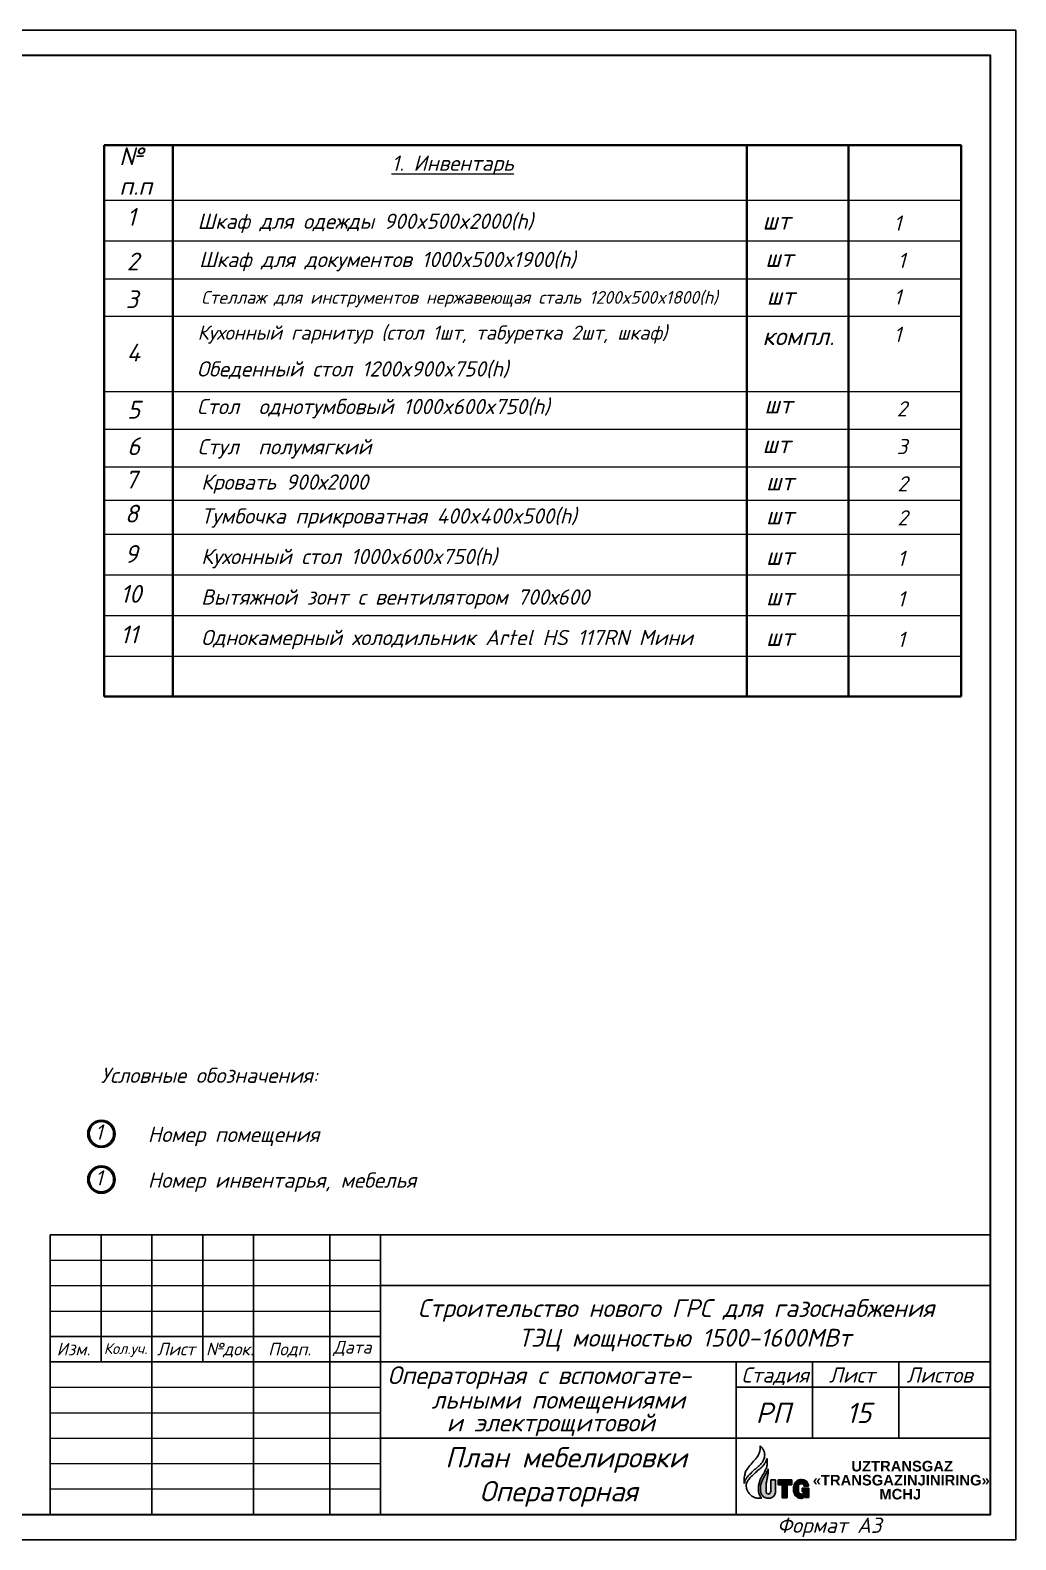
# Model space of a CAD drawing. Extents: x 108150 to 142535, y -18867 to -9422.
# Drawn here: x 141412.4 to 141606.3, y -16848.3 to -16551.3 of the extents above; entities that cross this region are included whole.
import ezdxf
from ezdxf.enums import TextEntityAlignment as Align

# ---------------------------------------------------------------- set-up
doc = ezdxf.new("R2010")
doc.units = 0
doc.header["$MEASUREMENT"] = 0
doc.layers.add('12321', color=7, linetype='Continuous')
doc.layers.add('PDF2_Text', color=5, linetype='Continuous')
for name, color, linetype, lineweight in [('SNOVNOY', 3, 'Continuous', 70), ('Выносные', 8, 'Continuous', 15), ('осн', 3, 'Continuous', 70), ('Основные', 4, 'Continuous', 40), ('Текст', 2, 'Continuous', 15)]:
    doc.layers.add(name, color=color, linetype=linetype, lineweight=lineweight)
doc.styles.add('PDF Arial', font='arial.ttf')
doc.styles.add('ГОСТ', font='isocpeur.ttf', dxfattribs={"oblique": 15, "height": 2.5})
doc.styles.add('ГОСТ -3', font='isocpeui.ttf', dxfattribs={"height": 3})
doc.styles.add('ГОСТ2.5', font='isocpeur.ttf', dxfattribs={"oblique": 15, "height": 2.5})
doc.styles.add('ГОСТ3', font='isocpeur.ttf', dxfattribs={"oblique": 15, "height": 3})

msp = doc.modelspace()

# ---------------------------------------------------------------- hatches: boundary and pattern name
at = {"layer": '12321', "lineweight": 25, "ltscale": 2}
h = msp.add_hatch(color=170, dxfattribs=at)
h.dxf.hatch_style = 1
edge = h.paths.add_edge_path()
edge.add_line((141559.0677, -16836.5667), (141558.1125, -16836.5667))
edge.add_line((141558.1125, -16836.5667), (141558.1125, -16838.7818))
edge.add_spline(control_points=[(141558.1125, -16838.7818), (141558.0996, -16838.8928), (141558.0794, -16839.0664), (141557.9137, -16839.2786), (141557.7011, -16839.3199), (141557.4852, -16839.3342), (141557.3294, -16839.2021), (141557.2367, -16839.0142), (141557.1981, -16838.7895), (141557.2024, -16838.4137), (141557.1851, -16837.9475), (141557.2252, -16837.432), (141557.2858, -16836.9256), (141557.4118, -16836.4451), (141557.4809, -16835.8408), (141557.6451, -16835.1804), (141557.6355, -16834.6603), (141557.6304, -16834.3834)], knot_values=[0, 0, 0, 0, 0.32175029, 0.50372886, 0.7413174, 0.93122956, 1.11213119, 1.29654799, 1.53988838, 1.77020295, 2.39711599, 2.90378622, 3.28253457, 3.88886889, 4.35336348, 5.06194669, 5.86905617, 5.86905617, 5.86905617, 5.86905617], degree=3, periodic=0)
edge.add_spline(control_points=[(141557.6304, -16834.3834), (141557.6207, -16834.4046), (141557.5177, -16834.6284), (141557.2721, -16835.1363), (141556.8672, -16835.8724), (141556.4653, -16836.6462), (141556.1182, -16837.4146), (141556.1055, -16837.9521), (141556.099, -16838.2275)], knot_values=[0, 0, 0, 0, 0.06833028, 0.72117683, 1.65163806, 2.52459263, 3.28438922, 4.0823675, 4.0823675, 4.0823675, 4.0823675], degree=3, periodic=0)
edge.add_spline(control_points=[(141556.099, -16838.2275), (141556.1027, -16838.302), (141556.117, -16838.5864), (141556.1732, -16839.0781), (141556.4393, -16839.6813), (141557.0277, -16840.0638), (141557.7016, -16840.1987), (141558.3649, -16840.0737), (141558.8554, -16839.6816), (141559.0378, -16839.1915), (141559.0596, -16838.886), (141559.0677, -16838.7731)], knot_values=[0, 0, 0, 0, 0.2184505, 0.83381126, 1.44661398, 2.07318585, 2.80467327, 3.4162574, 3.99187545, 4.55748986, 4.88904194, 4.88904194, 4.88904194, 4.88904194], degree=3, periodic=0)
edge.add_line((141559.0677, -16838.7731), (141559.0677, -16836.5667))
h = msp.add_hatch(color=170, dxfattribs=at)
h.dxf.hatch_style = 1
h.paths.add_polyline_path([(141561.3768, -16837.4906), (141562.269, -16837.4906), (141562.269, -16836.5667), (141559.5657, -16836.5667), (141559.5657, -16837.4906), (141560.4047, -16837.4906), (141560.4047, -16840.0477), (141561.3768, -16840.0477)])
h = msp.add_hatch(color=170, dxfattribs=at)
h.dxf.hatch_style = 1
edge = h.paths.add_edge_path()
edge.add_spline(control_points=[(141565.5558, -16837.7794), (141565.5518, -16837.6935), (141565.5436, -16837.5146), (141565.464, -16837.2443), (141565.3229, -16836.9938), (141565.1528, -16836.8301), (141564.9883, -16836.7138), (141564.8424, -16836.6181), (141564.6401, -16836.5621), (141564.4171, -16836.5021), (141564.1085, -16836.5039), (141563.7209, -16836.4868), (141563.2637, -16836.6508), (141562.9206, -16837.0498), (141562.7012, -16837.5077), (141562.5873, -16838.1072), (141562.5683, -16838.66), (141562.6939, -16839.1596), (141562.9015, -16839.497), (141563.1459, -16839.8775), (141563.5178, -16840.0707), (141563.8389, -16840.1614), (141564.0751, -16840.1896), (141564.3127, -16840.1729), (141564.5284, -16840.0883), (141564.7067, -16839.9715), (141564.8286, -16839.892), (141564.8783, -16839.8595)], knot_values=[0, 0, 0, 0, 0.25111067, 0.5227896, 0.81665353, 1.0828984, 1.20521301, 1.40771753, 1.58789185, 1.81639069, 2.08087123, 2.48608788, 2.94981708, 3.44112246, 3.985778, 4.42046793, 5.22027539, 5.58514014, 5.90745935, 6.37746939, 6.88525477, 7.08490717, 7.35582828, 7.57743803, 7.77434882, 8.02634128, 8.20040993, 8.20040993, 8.20040993, 8.20040993], degree=3, periodic=0)
edge.add_line((141564.8783, -16839.8595), (141564.8783, -16840.0407))
edge.add_line((141564.8783, -16840.0407), (141565.6031, -16840.0407))
edge.add_line((141565.6031, -16840.0407), (141565.6031, -16838.1942))
edge.add_line((141565.6031, -16838.1942), (141564.2983, -16838.1942))
edge.add_line((141564.2983, -16838.1942), (141564.2983, -16838.8632))
edge.add_line((141564.2983, -16838.8632), (141564.7029, -16838.8632))
edge.add_spline(control_points=[(141564.7029, -16838.8632), (141564.7073, -16838.9276), (141564.7159, -16839.0561), (141564.6097, -16839.2201), (141564.4314, -16839.3347), (141564.2137, -16839.3274), (141563.9608, -16839.3339), (141563.7201, -16839.1801), (141563.5966, -16838.8892), (141563.5474, -16838.5619), (141563.561, -16838.2051), (141563.5608, -16837.8913), (141563.6048, -16837.624), (141563.7308, -16837.4216), (141563.9649, -16837.2958), (141564.2341, -16837.2903), (141564.4782, -16837.3993), (141564.6423, -16837.5755), (141564.6456, -16837.723), (141564.6468, -16837.7794)], knot_values=[0, 0, 0, 0, 0.18476977, 0.36821541, 0.54027769, 0.78268383, 0.98616211, 1.27703997, 1.54700192, 1.88874392, 2.2406241, 2.58982635, 2.80813824, 3.0254609, 3.2613069, 3.55693344, 3.77661183, 4.03780399, 4.19947695, 4.19947695, 4.19947695, 4.19947695], degree=3, periodic=0)
edge.add_line((141564.6468, -16837.7794), (141565.5558, -16837.7794))

# ---------------------------------------------------------------- linework, layer by layer
at = {"color": 7, "lineweight": 30, "ltscale": 100}
for p, q in [((141416.3475, -16788.334, -754.4947), (141601.3475, -16788.334, -754.4947)), ((141416.3475, -16788.334, -754.4947), (141416.3475, -16843.334, -754.4947)), ((141426.3475, -16788.334, -754.4947), (141426.3475, -16813.334, -754.4947)), ((141436.3475, -16788.334, -754.4947), (141436.3475, -16843.334, -754.4947)), ((141446.3475, -16788.334, -754.4947), (141446.3475, -16813.334, -754.4947)), ((141456.3475, -16788.334, -754.4947), (141456.3475, -16843.334, -754.4947)), ((141471.3475, -16788.334, -754.4947), (141471.3475, -16843.334, -754.4947)), ((141481.3475, -16788.334, -754.4947), (141481.3475, -16843.334, -754.4947)), ((141481.3475, -16798.334, -754.4947), (141601.3475, -16798.334, -754.4947)), ((141416.3475, -16808.334, -754.4947), (141481.3475, -16808.334, -754.4947)), ((141416.3475, -16813.334, -754.4947), (141481.3475, -16813.334, -754.4947)), ((141481.3475, -16813.334, -754.4947), (141601.3475, -16813.334, -754.4947)), ((141551.3475, -16813.334, -754.4947), (141551.3475, -16843.334, -754.4947)), ((141566.3475, -16813.334, -754.4947), (141566.3475, -16828.334, -754.4947)), ((141583.3475, -16813.334, -754.4947), (141583.3475, -16828.334, -754.4947)), ((141551.3475, -16818.334, -754.4947), (141601.3475, -16818.334, -754.4947)), ((141481.3475, -16828.334, -754.4947), (141601.3475, -16828.334, -754.4947))]:
    msp.add_line(p, q, dxfattribs=at)
at = {"color": 7, "lineweight": 25, "elevation": -754.4947}
msp.add_lwpolyline([(141186.3475, -16848.334), (141606.3475, -16848.334), (141606.3475, -16551.334), (141186.3475, -16551.334)], close=True, dxfattribs=at)
at = {"color": 7, "lineweight": 35, "elevation": -754.4947}
msp.add_lwpolyline([(141206.3475, -16843.334), (141601.3475, -16843.334), (141601.3475, -16556.334), (141206.3475, -16556.334)], close=True, dxfattribs=at)
at = {"color": 1, "lineweight": 25}
for radius in [2.7, 2.4093]:
    msp.add_circle((141426.4253, -16768.4541, -754.4947), radius, dxfattribs=at)
at = {"color": 252, "lineweight": 25}
for radius in [2.7, 2.4093]:
    msp.add_circle((141426.4253, -16777.46, -754.4947), radius, dxfattribs=at)
at = {"layer": '12321', "color": 170, "lineweight": 25, "ltscale": 2}
for p, q in [((141558.1125, -16836.5667, -754.4947), (141559.0677, -16836.5667, -754.4947)), ((141558.1125, -16836.5667, -754.4947), (141558.1125, -16838.7818, -754.4947)), ((141559.0677, -16836.5667, -754.4947), (141559.0677, -16838.7731, -754.4947)), ((141559.5657, -16836.5667, -754.4947), (141562.269, -16836.5667, -754.4947)), ((141559.5657, -16836.5667, -754.4947), (141559.5657, -16837.4906, -754.4947)), ((141562.269, -16836.5667, -754.4947), (141562.269, -16837.4906, -754.4947)), ((141560.4047, -16837.4906, -754.4947), (141559.5657, -16837.4906, -754.4947)), ((141560.4047, -16840.0477, -754.4947), (141560.4047, -16837.4906, -754.4947)), ((141562.269, -16837.4906, -754.4947), (141561.3768, -16837.4906, -754.4947)), ((141561.3768, -16837.4906, -754.4947), (141561.3768, -16840.0477, -754.4947)), ((141564.2983, -16838.1942, -754.4947), (141565.6031, -16838.1942, -754.4947)), ((141564.2983, -16838.1942, -754.4947), (141564.2983, -16838.8632, -754.4947)), ((141564.2983, -16838.8632, -754.4947), (141564.7029, -16838.8632, -754.4947)), ((141565.5558, -16837.7794, -754.4947), (141564.6468, -16837.7794, -754.4947)), ((141564.8783, -16840.0407, -754.4947), (141564.8783, -16839.8595, -754.4947)), ((141565.6031, -16838.1942, -754.4947), (141565.6031, -16840.0407, -754.4947)), ((141561.3768, -16840.0477, -754.4947), (141560.4047, -16840.0477, -754.4947)), ((141565.6031, -16840.0407, -754.4947), (141564.8783, -16840.0407, -754.4947))]:
    msp.add_line(p, q, dxfattribs=at)
at = {"layer": '12321', "color": 150, "lineweight": 25, "ltscale": 2}
for points in [[(141552.9472, -16837.2282, -754.4947), (141552.8814, -16836.4745, -754.4947), (141553.003, -16835.6167, -754.4947), (141553.1517, -16834.9885, -754.4947), (141553.6248, -16834.2455, -754.4947), (141554.4633, -16833.2099, -754.4947), (141555.0311, -16832.5539, -754.4947), (141555.3825, -16832.1148, -754.4947), (141555.619, -16831.7636, -754.4947), (141555.9135, -16831.1127, -754.4947), (141555.9937, -16830.8002, -754.4947), (141556.0522, -16830.3484, -754.4947), (141556.0571, -16830.0056, -754.4947), (141556.0433, -16829.822, -754.4947)], [(141552.9472, -16837.2282, -754.4947), (141553.1165, -16836.5979, -754.4947), (141553.4339, -16836.0987, -754.4947), (141553.9756, -16835.4727, -754.4947), (141554.8173, -16834.6584, -754.4947), (141555.3791, -16834.1578, -754.4947), (141555.9747, -16833.6369, -754.4947), (141556.4954, -16833.0332, -754.4947), (141556.767, -16832.4451, -754.4947), (141556.8836, -16832.0595, -754.4947), (141556.906, -16831.2823, -754.4947), (141556.7196, -16830.7212, -754.4947), (141556.4398, -16830.2512, -754.4947), (141556.1794, -16829.9814, -754.4947), (141556.0433, -16829.822, -754.4947)]]:
    msp.add_spline(points, degree=3, dxfattribs=at)
at = {"layer": '12321', "color": 82, "lineweight": 25, "ltscale": 2, "true_color": 0x41c20a}
for points in [[(141556.3352, -16840.1394, -754.4947), (141555.4767, -16840.1426, -754.4947), (141554.7177, -16839.9012, -754.4947), (141554.1166, -16839.4906, -754.4947), (141553.6372, -16838.8846, -754.4947), (141553.5396, -16838.7026, -754.4947), (141553.3363, -16838.1054, -754.4947), (141553.3114, -16837.504, -754.4947), (141553.4384, -16837.0386, -754.4947), (141553.932, -16836.2593, -754.4947), (141554.6644, -16835.5437, -754.4947), (141555.617, -16834.6626, -754.4947), (141556.4337, -16833.9594, -754.4947), (141556.7763, -16833.5632, -754.4947), (141557.1714, -16832.9475, -754.4947), (141557.2818, -16832.6263, -754.4947), (141557.3454, -16832.3281, -754.4947)], [(141556.3352, -16840.1394, -754.4947), (141555.854, -16839.333, -754.4947), (141555.7048, -16838.703, -754.4947), (141555.7386, -16837.7339, -754.4947), (141555.901, -16836.9819, -754.4947), (141556.1185, -16836.3653, -754.4947), (141556.6601, -16835.4087, -754.4947), (141556.9522, -16834.8599, -754.4947), (141557.2691, -16834.1884, -754.4947), (141557.3703, -16833.8046, -754.4947), (141557.4307, -16833.335, -754.4947), (141557.4546, -16832.93, -754.4947), (141557.4271, -16832.6037, -754.4947), (141557.3454, -16832.3281, -754.4947)]]:
    msp.add_spline(points, degree=3, dxfattribs=at)
at = {"layer": '12321', "color": 170, "lineweight": 25, "ltscale": 2}
for points in [[(141556.099, -16838.2275, -754.4947), (141556.1736, -16837.4132, -754.4947), (141556.4541, -16836.687, -754.4947), (141556.8616, -16835.8907, -754.4947), (141557.309, -16835.0488, -754.4947), (141557.6011, -16834.447, -754.4947), (141557.6304, -16834.3834, -754.4947)], [(141558.1125, -16838.7818, -754.4947), (141558.0361, -16839.1026, -754.4947), (141557.9163, -16839.2454, -754.4947), (141557.6837, -16839.3173, -754.4947), (141557.4893, -16839.309, -754.4947), (141557.3419, -16839.1966, -754.4947), (141557.2531, -16839.0298, -754.4947), (141557.2052, -16838.7851, -754.4947), (141557.1998, -16838.5491, -754.4947), (141557.1972, -16837.9068, -754.4947), (141557.2327, -16837.3888, -754.4947), (141557.2833, -16837.004, -754.4947), (141557.4076, -16836.3953, -754.4947), (141557.4795, -16835.9248, -754.4947), (141557.6073, -16835.2101, -754.4947), (141557.6304, -16834.3834, -754.4947)], [(141565.5558, -16837.7794, -754.4947), (141565.534, -16837.523, -754.4947), (141565.4567, -16837.2556, -754.4947), (141565.3059, -16836.9949, -754.4947), (141565.1116, -16836.8034, -754.4947), (141565.0101, -16836.7299, -754.4947), (141564.8315, -16836.6244, -754.4947), (141564.6561, -16836.5667, -754.4947), (141564.4277, -16836.5149, -754.4947), (141564.157, -16836.5018, -754.4947), (141563.742, -16836.5133, -754.4947), (141563.2971, -16836.6803, -754.4947), (141562.9514, -16837.0462, -754.4947), (141562.7106, -16837.5497, -754.4947), (141562.6187, -16837.9855, -754.4947), (141562.6161, -16838.805, -754.4947), (141562.7159, -16839.1653, -754.4947), (141562.8761, -16839.4541, -754.4947), (141563.1677, -16839.8374, -754.4947), (141563.6196, -16840.0953, -754.4947), (141563.8166, -16840.1504, -754.4947), (141564.0925, -16840.1819, -754.4947), (141564.3185, -16840.1603, -754.4947), (141564.5076, -16840.0899, -754.4947), (141564.729, -16839.957, -754.4947), (141564.8783, -16839.8595, -754.4947)], [(141559.0677, -16838.7731, -754.4947), (141559.0313, -16839.1109, -754.4947), (141558.8129, -16839.6477, -754.4947), (141558.3566, -16840.0214, -754.4947), (141557.744, -16840.1537, -754.4947), (141557.009, -16840.0071, -754.4947), (141556.4843, -16839.6371, -754.4947), (141556.2055, -16839.0745, -754.4947), (141556.1114, -16838.451, -754.4947), (141556.099, -16838.2275, -754.4947)], [(141564.6468, -16837.7794, -754.4947), (141564.6278, -16837.6148, -754.4947), (141564.4592, -16837.4069, -754.4947), (141564.2538, -16837.3148, -754.4947), (141563.951, -16837.3227, -754.4947), (141563.7404, -16837.4411, -754.4947), (141563.6192, -16837.628, -754.4947), (141563.5729, -16837.8468, -754.4947), (141563.5587, -16838.2043, -754.4947), (141563.5587, -16838.5649, -754.4947), (141563.6166, -16838.9102, -754.4947), (141563.7404, -16839.1576, -754.4947), (141563.9932, -16839.3155, -754.4947), (141564.2012, -16839.3296, -754.4947), (141564.4485, -16839.3067, -754.4947), (141564.5979, -16839.213, -754.4947), (141564.6955, -16839.0524, -754.4947), (141564.7029, -16838.8632, -754.4947)]]:
    msp.add_spline(points, degree=3, dxfattribs=at)
at = {"layer": 'Выносные'}
for p, q in [((141426.9757, -16584.781, -754.4947), (141595.5783, -16584.781, -754.4947)), ((141426.9757, -16592.781, -754.4947), (141595.5783, -16592.781, -754.4947)), ((141426.9757, -16600.2206, -754.4947), (141595.5783, -16600.2206, -754.4947)), ((141426.9757, -16607.6203, -754.4947), (141595.5783, -16607.6203, -754.4947)), ((141426.9757, -16622.4203, -754.4947), (141595.5783, -16622.4203, -754.4947)), ((141426.9757, -16629.8203, -754.4947), (141595.5783, -16629.8203, -754.4947)), ((141426.9757, -16637.2203, -754.4947), (141595.5783, -16637.2203, -754.4947)), ((141426.9757, -16643.8031, -754.4947), (141595.5783, -16643.8031, -754.4947)), ((141426.9757, -16650.4874, -754.4947), (141595.5783, -16650.4874, -754.4947)), ((141426.9757, -16658.5135, -754.4947), (141595.5783, -16658.5135, -754.4947)), ((141426.9757, -16666.4842, -754.4947), (141595.5783, -16666.4842, -754.4947)), ((141426.9757, -16674.4549, -754.4947), (141595.5783, -16674.4549, -754.4947))]:
    msp.add_line(p, q, dxfattribs=at)
at = {"layer": 'Выносные', "color": 7}
for p, q in [((141416.3475, -16793.334, -754.4947), (141481.3475, -16793.334, -754.4947)), ((141416.3475, -16798.334, -754.4947), (141481.3475, -16798.334, -754.4947)), ((141416.3475, -16803.334, -754.4947), (141481.3475, -16803.334, -754.4947)), ((141416.3475, -16818.334, -754.4947), (141481.3475, -16818.334, -754.4947)), ((141416.3475, -16823.334, -754.4947), (141481.3475, -16823.334, -754.4947)), ((141416.3475, -16828.334, -754.4947), (141481.3475, -16828.334, -754.4947)), ((141416.3475, -16833.334, -754.4947), (141481.3475, -16833.334, -754.4947)), ((141416.3475, -16838.334, -754.4947), (141481.3475, -16838.334, -754.4947))]:
    msp.add_line(p, q, dxfattribs=at)
at = {"layer": 'Основные'}
for p, q in [((141426.9757, -16573.9216, -754.4947), (141595.5783, -16573.9216, -754.4947)), ((141426.9757, -16682.4256, -754.4947), (141426.9757, -16573.9216, -754.4947)), ((141440.5041, -16573.9216, -754.4947), (141440.5041, -16682.4256, -754.4947)), ((141553.3931, -16573.9216, -754.4947), (141553.3931, -16682.4256, -754.4947)), ((141573.4249, -16573.9216, -754.4947), (141573.4249, -16682.4256, -754.4947)), ((141595.5783, -16682.4256, -754.4947), (141595.5783, -16573.9216, -754.4947)), ((141426.9757, -16682.4256, -754.4947), (141595.5783, -16682.4256, -754.4947))]:
    msp.add_line(p, q, dxfattribs=at)

# ---------------------------------------------------------------- texts
at = {"color": 7, "linetype": 'Continuous', "lineweight": 25, "style": 'ГОСТ -3'}
for s, p in [('Условные обозначения:', (141426.3075, -16758.4394, -754.4947)), ('Номер помещения', (141435.5532, -16770.0658, -754.4947)), ('Номер инвентарья, мебелья', (141435.5532, -16779.0718, -754.4947))]:
    msp.add_text(s, height=3, dxfattribs=at).set_placement(p)
at = {"color": 1, "linetype": 'Continuous', "lineweight": 25, "style": 'ГОСТ3', "oblique": 15}
msp.add_text('1', height=3, dxfattribs=at).set_placement((141425.9201, -16768.1186, -754.4947), align=Align.MIDDLE)
at = {"color": 252, "linetype": 'Continuous', "lineweight": 25, "style": 'ГОСТ3', "oblique": 15}
msp.add_text('1', height=3, dxfattribs=at).set_placement((141425.9201, -16777.1246, -754.4947), align=Align.MIDDLE)
at = {"color": 0, "ltscale": 0.9, "attachment_point": 1, "style": 'ГОСТ3'}
for s, insert, char_height, width in [('Шкаф для одежды 900x500x2000(h)', (141445.3451, -16587.4178, -754.4947), 3, 87.419805), ('2', (141431.4017, -16595.0957, -754.4947), 3.5, 9.331897), ('Шкаф для документов 1000x500x1900(h)', (141445.6463, -16594.946, -754.4947), 3, 77.73491), ('3', (141431.1897, -16602.5156, -754.4947), 3.5, 6.150569), ('Стеллаж для инструментов нержавеющая сталь 1200x500x1800(h)', (141446.0511, -16602.6497, -754.4947), 2.5, 129.733955), ('Кухонный гарнитур (стол 1шт, табуретка 2шт, шкаф)', (141445.3451, -16609.4385, -754.4947), 2.8, 119.307487), ('4', (141431.4021, -16613.0208, -754.4947), 3.5, 8.377527), ('Обеденный стол 1200x900x750(h) ', (141445.22, -16616.4768, -754.4947), 3, 72.580032), ('5', (141431.4879, -16624.2518, -754.4947), 3.5, 9.208017), ('Стол  однотумбовый 1000x600x750(h) ', (141445.22, -16623.8768, -754.4947), 3, 72.580032), ('6', (141431.4879, -16631.4335, -754.4947), 3.5, 9.208017), ('Стул  полумягкий', (141445.3451, -16631.7832, -754.4947), 3, 73.020071), ('7', (141431.0371, -16638.0162, -754.4947), 3.5, 9.208017), ('Кровать 900х2000 ', (141446.0511, -16638.7257, -754.4947), 3, 87.419805), ('8', (141431.0371, -16644.7005, -754.4947), 3.5, 9.208017), ('Тумбочка прикроватная 400x400x500(h)', (141446.0511, -16645.41, -754.4947), 3, 87.419805), ('9', (141430.992, -16652.6364, -754.4947), 3.5, 9.208017), ('Кухонный стол 1000x600x750(h) ', (141446.0511, -16653.3807, -754.4947), 3, 96.395771), ('10', (141430.1349, -16660.4829, -754.4947), 3.5, 9.208017), ('Вытяжной зонт с вентилятором 700х600', (141446.0511, -16661.3514, -754.4947), 3, 102.290176), ('11', (141430.1349, -16668.4536, -754.4947), 3.5, 9.208017), ('Однокамерный холодильник Artel HS 117RN Мини', (141446.0511, -16669.3221, -754.4947), 3, 96.395771)]:
    msp.add_mtext(s, dxfattribs=dict(at, insert=insert, char_height=char_height, width=width))
at = {"color": 0, "width": 7.304299, "attachment_point": 1, "style": 'ГОСТ3'}
for s, insert, char_height in [('шт', (141556.495, -16587.0593, -754.4947), 3.5), ('1', (141582.3264, -16587.7809, -754.4947), 3), ('шт', (141557.0591, -16594.3976, -754.4947), 3.5), ('1', (141583.1266, -16595.1314, -754.4947), 3), ('шт', (141557.3312, -16601.8588, -754.4947), 3.5), ('1', (141582.3264, -16602.3276, -754.4947), 3), ('компл.', (141556.495, -16609.8012, -754.4947), 3.5), ('1', (141582.3264, -16609.6791, -754.4947), 3), ('шт', (141556.8769, -16623.2278, -754.4947), 3.5), ('2', (141582.898, -16624.3327, -754.4947), 3), ('3', (141582.898, -16631.7494, -754.4947), 3), ('шт', (141556.495, -16631.0473, -754.4947), 3.5), ('шт', (141557.2009, -16638.3672, -754.4947), 3.5), ('2', (141583.0324, -16639.0887, -754.4947), 3), ('шт', (141557.2009, -16645.0515, -754.4947), 3.5), ('2', (141583.0324, -16645.773, -754.4947), 3), ('шт', (141557.2009, -16653.0222, -754.4947), 3.5), ('1', (141583.0324, -16653.7437, -754.4947), 3), ('шт', (141557.2009, -16660.9929, -754.4947), 3.5), ('1', (141583.0324, -16661.7144, -754.4947), 3), ('шт', (141557.2009, -16668.9636, -754.4947), 3.5), ('1', (141583.0324, -16669.6852, -754.4947), 3)]:
    msp.add_mtext(s, dxfattribs=dict(at, insert=insert, char_height=char_height))
at = {"color": 0, "lineweight": 25, "insert": (141483.5464, -16830.1041, -754.4947), "char_height": 4, "width": 68.066198, "attachment_point": 1, "style": 'ГОСТ -3'}
msp.add_mtext('\\pi10.52249;План мебелировки \\P\\pi17.26946;Операторная', dxfattribs=at)
at = {"layer": 'PDF2_Text', "lineweight": 25, "char_height": 2.07708, "attachment_point": 7, "style": 'PDF Arial'}
for s, insert in [('{\\fArial|b1|i0|c204|p34;UZTRANSGAZ}', (141573.996, -16834.9105, -754.4947)), ('{\\fArial|b1|i0|c204|p34;«TRANSGAZINJINIRING»}', (141566.3977, -16837.6662, -754.4947)), ('{\\fArial|b1|i0|c204|p34;MCHJ}', (141579.4953, -16840.4219, -754.4947))]:
    msp.add_mtext(s, dxfattribs=dict(at, insert=insert))
at = {"layer": 'SNOVNOY', "color": 0, "insert": (141488.5816, -16800.994, -754.4947), "char_height": 3.5, "width": 108.046652, "attachment_point": 1}
msp.add_mtext('\\pi0.10079;{\\fISOCPEUR|b0|i1|c204|p34;Строительство нового ГРС для газоснабжения \\P\\pi19.88905;ТЭЦ мощностью 1500-1600МВт}', dxfattribs=at)
at = {"layer": 'осн', "color": 0, "attachment_point": 1}
for s, insert, char_height, width in [('{\\fISOCPEUR|b0|i1|c204|p34;\\H1.167x;\\W1;Изм.}', (141417.6125, -16809.5595, -754.4947), 2.1384, 8.867642), ('{\\fISOCPEUR|b0|i1|c204|p34;\\H1.167x;\\W1;Кол.уч.}', (141426.8969, -16809.6486, -754.4947), 1.828332, 10.067026), ('{\\fISOCPEUR|b0|i1|c204|p34;\\H1.167x;\\W1;Лист}', (141437.3447, -16809.5595, -754.4947), 2.1384, 8.967948), ('{\\fISOCPEUR|b0|i1|c204|p34;\\H1.167x;\\W1;№док.}', (141446.9925, -16809.5595, -754.4947), 2.1384, 10.82739), ('{\\fISOCPEUR|b0|i1|c204|p34;\\H1.167x;\\W1;Подп.}', (141459.2339, -16809.5595, -754.4947), 2.1384, 12.497236), ('{\\fISOCPEUR|b0|i1|c204|p34;\\H1.167x;\\W1;Дата}', (141472.0499, -16809.1902, -754.4947), 2.1384, 12.787965), ('{\\fISOCPEUR|b0|i1|c204|p34;\\W1;Стадия}', (141552.3593, -16814.4084, -754.4947), 3, 14.081712), ('{\\fISOCPEUR|b0|i1|c204|p34;\\W1;Лист}', (141569.5834, -16814.4084, -754.4947), 3, 14.081712), ('{\\fISOCPEUR|b0|i1|c204|p34;\\W1;Листов}', (141584.8259, -16814.4084, -754.4947), 3, 14.081712)]:
    msp.add_mtext(s, dxfattribs=dict(at, insert=insert, char_height=char_height, width=width))
at = {"layer": 'Текст', "color": 0, "linetype": 'ByBlock', "lineweight": 25, "ltscale": 0.5, "char_height": 3.5, "width": 0.193599, "attachment_point": 1, "style": 'ГОСТ'}
for s, insert in [(' №\\Pп.п', (141429.9325, -16574.3994, -754.4947)), ('1', (141431.4132, -16586.3292, -754.4947))]:
    msp.add_mtext(s, dxfattribs=dict(at, insert=insert))
at = {"layer": 'Текст', "color": 0, "attachment_point": 1}
for s, insert, char_height, width, style in [('\\pi37.638;{\\L1. Инвентарь}', (141445.8899, -16575.9872, -754.4947), 3, 115.731719, 'ГОСТ'), ('Операторная с вспомогате-', (141482.7166, -16814.2008, -754.4947), 3.5, 68.50384, 'ГОСТ2.5'), ('льными помещениями ', (141491.3913, -16819.0285, -754.4947), 3.5, 68.875124, 'ГОСТ2.5'), ('РП', (141555.1686, -16821.3606, -754.4947), 4, 8.161037, 'ГОСТ2.5'), ('15', (141573.0038, -16821.3606, -754.4947), 4, 8.161037, 'ГОСТ2.5'), ('и электрощитовой', (141494.3575, -16823.5111, -754.4947), 3.5, 68.800878, 'ГОСТ2.5')]:
    msp.add_mtext(s, dxfattribs=dict(at, insert=insert, char_height=char_height, width=width, style=style))
at = {"layer": 'Текст', "color": 7, "insert": (141559.3665, -16843.9728, -754.4947), "char_height": 3, "width": 33.544274, "attachment_point": 1, "style": 'ГОСТ2.5'}
msp.add_mtext('Формат А3', dxfattribs=at)

doc.saveas('drawing.dxf')
